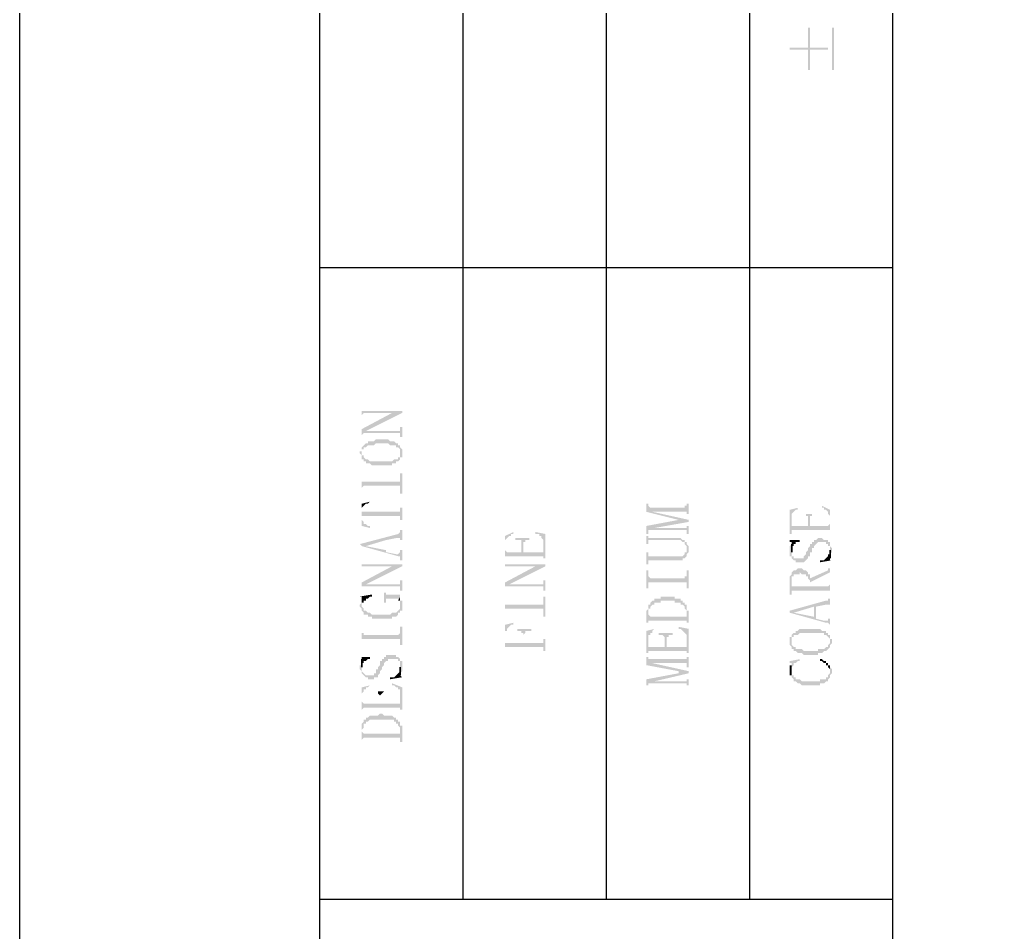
# Model space of a CAD drawing. Header units: millimetres. Extents: x 1448 to 2566, y 1057 to 1416.
# Drawn here: x 1692.69 to 1714.47, y 1334.9 to 1355.32 of the extents above; entities that cross this region are included whole.
import ezdxf

# ---------------------------------------------------------------- set-up
doc = ezdxf.new("R2010")
doc.units = ezdxf.units.MM

msp = doc.modelspace()

# ---------------------------------------------------------------- hatches: boundary and pattern name
at = {"transparency": 33554559}
for points in [[(1709.91393, 1354.69285), (1709.91393, 1354.64772), (1710.32012, 1354.64772), (1710.32012, 1354.1964), (1710.36525, 1354.1964), (1710.36525, 1354.64772), (1710.77144, 1354.64772), (1710.77144, 1354.69285), (1710.36525, 1354.69285), (1710.36525, 1355.14417), (1710.32012, 1355.14417), (1710.32012, 1354.69285)], [(1710.90683, 1354.1964), (1710.90683, 1355.14417), (1710.8617, 1355.14417), (1710.8617, 1354.1964)], [(1700.34591, 1346.65932), (1700.34591, 1346.43366), (1700.34591, 1346.4788), (1700.34591, 1346.4788), (1700.39104, 1346.52393), (1701.24855, 1346.52393), (1701.24855, 1346.56906), (1700.34591, 1346.56906)], [(1700.34591, 1346.16287), (1700.34591, 1345.98234), (1700.34591, 1346.02747), (1700.34591, 1346.02747), (1700.39104, 1346.07261), (1700.39104, 1346.07261), (1700.43617, 1346.11774), (1701.24855, 1346.52393), (1701.02289, 1346.52393)], [(1700.39104, 1346.07261), (1701.20342, 1346.07261), (1701.20342, 1346.02747), (1701.20342, 1345.98234), (1701.24855, 1345.98234), (1701.24855, 1346.208), (1701.20342, 1346.208), (1701.20342, 1346.11774), (1700.43617, 1346.11774)], [(1700.34591, 1345.75668), (1700.34591, 1345.62128), (1700.34591, 1345.66642), (1700.34591, 1345.71155), (1700.39104, 1345.71155), (1700.39104, 1345.75668), (1700.43617, 1345.75668), (1700.4813, 1345.80181), (1700.6167, 1345.80181), (1700.66183, 1345.84695), (1700.93262, 1345.84695), (1700.97776, 1345.80181), (1701.11315, 1345.80181), (1701.11315, 1345.75668), (1701.15829, 1345.75668), (1701.20342, 1345.71155), (1701.20342, 1345.66642), (1701.20342, 1345.62128), (1701.20342, 1345.75668), (1701.20342, 1345.80181), (1701.15829, 1345.80181), (1701.15829, 1345.84695), (1701.11315, 1345.84695), (1701.06802, 1345.89208), (1700.97776, 1345.89208), (1700.93262, 1345.93721), (1700.66183, 1345.93721), (1700.6167, 1345.89208), (1700.4813, 1345.89208), (1700.4813, 1345.84695), (1700.43617, 1345.84695), (1700.39104, 1345.80181), (1700.39104, 1345.80181)], [(1700.30077, 1345.62128), (1700.30077, 1345.62128), (1700.34591, 1345.57615), (1700.34591, 1345.53102), (1700.34591, 1345.48589), (1700.39104, 1345.48589), (1700.39104, 1345.44076), (1700.43617, 1345.44076), (1700.43617, 1345.39562), (1700.52643, 1345.39562), (1700.57157, 1345.35049), (1701.02289, 1345.35049), (1701.02289, 1345.39562), (1701.11315, 1345.39562), (1701.11315, 1345.44076), (1701.15829, 1345.44076), (1701.20342, 1345.48589), (1701.20342, 1345.53102), (1701.24855, 1345.53102), (1701.24855, 1345.57615), (1701.24855, 1345.62128), (1701.24855, 1345.66642), (1701.24855, 1345.71155), (1701.24855, 1345.71155), (1701.20342, 1345.75668), (1701.20342, 1345.62128), (1701.20342, 1345.57615), (1701.20342, 1345.53102), (1701.15829, 1345.53102), (1701.15829, 1345.48589), (1701.06802, 1345.48589), (1701.02289, 1345.44076), (1700.52643, 1345.44076), (1700.4813, 1345.48589), (1700.43617, 1345.48589), (1700.39104, 1345.53102), (1700.39104, 1345.57615), (1700.34591, 1345.57615), (1700.34591, 1345.62128), (1700.34591, 1345.75668), (1700.34591, 1345.71155), (1700.34591, 1345.66642), (1700.30077, 1345.66642)], [(1700.34591, 1345.16996), (1700.34591, 1344.71864), (1700.34591, 1344.85404), (1700.34591, 1344.85404), (1700.39104, 1344.89917), (1701.20342, 1344.89917), (1701.20342, 1344.71864), (1701.24855, 1344.71864), (1701.24855, 1345.16996), (1701.20342, 1345.16996), (1701.20342, 1345.03457), (1701.20342, 1344.98943), (1700.34591, 1344.98943)], [(1700.34591, 1344.49298), (1700.34591, 1344.35758), (1700.34591, 1344.40272), (1700.39104, 1344.44785), (1700.39104, 1344.44785), (1700.43617, 1344.49298), (1700.4813, 1344.49298), (1700.52643, 1344.53811), (1700.52643, 1344.53811)], [(1700.34591, 1344.49298), (1700.34591, 1343.99653), (1700.52643, 1343.95139), (1700.52643, 1343.99653), (1700.4813, 1343.99653), (1700.43617, 1344.04166), (1700.39104, 1344.04166), (1700.39104, 1344.08679), (1700.39104, 1344.08679), (1700.34591, 1344.13192), (1700.34591, 1344.35758)], [(1706.70954, 1344.49298), (1706.70954, 1344.31245), (1707.43166, 1344.13192), (1707.43166, 1344.13192), (1707.65732, 1344.08679), (1707.65732, 1344.13192), (1706.84494, 1344.31245), (1706.84494, 1344.31245), (1706.79981, 1344.40272), (1706.79981, 1344.40272), (1706.75467, 1344.44785), (1706.75467, 1344.49298), (1706.75467, 1344.49298)], [(1706.79981, 1344.40272), (1706.84494, 1344.31245), (1707.61219, 1344.31245), (1707.61219, 1344.26732), (1707.65732, 1344.26732), (1707.65732, 1344.49298), (1707.61219, 1344.49298), (1707.61219, 1344.44785), (1707.56705, 1344.44785), (1707.56705, 1344.40272)], [(1700.34591, 1344.35758), (1700.34591, 1344.17706), (1700.34591, 1344.22219), (1701.20342, 1344.22219), (1701.20342, 1344.17706), (1701.20342, 1344.13192), (1701.24855, 1344.13192), (1701.24855, 1344.40272), (1701.20342, 1344.40272), (1701.20342, 1344.35758), (1701.20342, 1344.31245), (1700.34591, 1344.31245)], [(1709.91393, 1344.35758), (1709.91393, 1343.816), (1709.95906, 1343.816), (1709.95906, 1344.22219), (1709.95906, 1344.26732), (1709.95906, 1344.26732), (1710.00419, 1344.31245), (1710.00419, 1344.31245), (1710.04932, 1344.35758), (1710.09446, 1344.35758), (1710.09446, 1344.40272), (1710.09446, 1344.40272)], [(1710.18472, 1344.26732), (1710.27498, 1344.26732), (1710.27498, 1344.22219), (1710.32012, 1344.22219), (1710.32012, 1343.99653), (1710.36525, 1344.13192), (1710.36525, 1344.17706), (1710.36525, 1344.22219), (1710.41038, 1344.22219), (1710.41038, 1344.26732), (1710.50065, 1344.26732)], [(1710.63604, 1344.40272), (1710.68117, 1344.40272), (1710.68117, 1344.35758), (1710.72631, 1344.35758), (1710.77144, 1344.31245), (1710.77144, 1344.26732), (1710.77144, 1344.26732), (1710.81657, 1344.22219), (1710.81657, 1343.816), (1710.81657, 1344.35758), (1710.63604, 1344.44785)], [(1706.70954, 1343.99653), (1706.70954, 1343.816), (1706.75467, 1343.816), (1706.75467, 1343.86113), (1706.75467, 1343.90626), (1706.79981, 1343.90626), (1706.89007, 1343.95139), (1707.65732, 1344.08679), (1707.43166, 1344.13192)], [(1709.95906, 1343.86113), (1709.95906, 1343.90626), (1710.81657, 1343.90626), (1710.81657, 1343.86113), (1710.81657, 1344.04166), (1710.81657, 1344.04166), (1710.77144, 1343.99653), (1710.36525, 1343.99653), (1710.36525, 1344.13192), (1710.32012, 1343.99653), (1709.95906, 1343.99653), (1709.95906, 1344.17706)], [(1700.30077, 1343.59034), (1700.34591, 1343.5452), (1700.43617, 1343.5452), (1700.88749, 1343.6806), (1700.88749, 1343.45494), (1700.88749, 1343.6806), (1701.11315, 1343.72573), (1701.20342, 1343.72573), (1701.20342, 1343.6806), (1701.24855, 1343.6806), (1701.24855, 1343.90626), (1701.20342, 1343.90626), (1701.20342, 1343.86113), (1701.20342, 1343.86113), (1701.15829, 1343.816), (1701.15829, 1343.816)], [(1703.55029, 1343.77087), (1703.55029, 1343.27441), (1703.55029, 1343.63547), (1703.55029, 1343.6806), (1703.59542, 1343.72573), (1703.59542, 1343.72573), (1703.64055, 1343.77087), (1703.68569, 1343.77087), (1703.68569, 1343.816), (1703.73082, 1343.816), (1703.73082, 1343.86113)], [(1704.22727, 1343.816), (1704.31754, 1343.816), (1704.31754, 1343.77087), (1704.36267, 1343.77087), (1704.36267, 1343.72573), (1704.36267, 1343.72573), (1704.4078, 1343.6806), (1704.4078, 1343.27441), (1704.45293, 1343.27441), (1704.45293, 1343.816), (1704.22727, 1343.86113)], [(1706.79981, 1343.90626), (1707.61219, 1343.90626), (1707.61219, 1343.86113), (1707.61219, 1343.816), (1707.65732, 1343.816), (1707.65732, 1343.99653), (1707.61219, 1343.99653), (1707.61219, 1343.95139), (1706.89007, 1343.95139)], [(1700.34591, 1343.5452), (1701.15829, 1343.31954), (1701.20342, 1343.31954), (1701.20342, 1343.27441), (1701.20342, 1343.22928), (1701.24855, 1343.22928), (1701.24855, 1343.45494), (1701.20342, 1343.45494), (1701.20342, 1343.40981), (1701.20342, 1343.40981), (1701.15829, 1343.36468), (1701.11315, 1343.36468), (1700.88749, 1343.40981), (1700.88749, 1343.6806), (1700.88749, 1343.45494), (1700.43617, 1343.5452), (1700.43617, 1343.5452)], [(1703.55029, 1343.27441), (1703.55029, 1343.31954), (1704.4078, 1343.31954), (1704.4078, 1343.27441), (1704.4078, 1343.45494), (1704.4078, 1343.40981), (1703.95648, 1343.40981), (1703.95648, 1343.59034), (1703.91135, 1343.40981), (1703.59542, 1343.40981), (1703.55029, 1343.45494), (1703.55029, 1343.63547)], [(1703.77595, 1343.72573), (1703.77595, 1343.6806), (1703.91135, 1343.6806), (1703.91135, 1343.63547), (1703.91135, 1343.59034), (1703.91135, 1343.40981), (1703.95648, 1343.59034), (1703.95648, 1343.63547), (1704.00161, 1343.63547), (1704.00161, 1343.6806), (1704.09188, 1343.6806), (1704.09188, 1343.72573)], [(1706.70954, 1343.77087), (1706.70954, 1343.59034), (1706.75467, 1343.59034), (1706.75467, 1343.63547), (1706.75467, 1343.6806), (1707.47679, 1343.6806), (1707.52192, 1343.63547), (1707.56705, 1343.63547), (1707.56705, 1343.59034), (1707.56705, 1343.59034), (1707.61219, 1343.5452), (1707.61219, 1343.50007), (1707.61219, 1343.63547), (1707.56705, 1343.63547), (1707.56705, 1343.6806), (1707.52192, 1343.6806), (1707.47679, 1343.72573), (1706.75467, 1343.72573), (1706.75467, 1343.77087), (1706.75467, 1343.77087)], [(1706.70954, 1343.40981), (1706.70954, 1343.13902), (1706.75467, 1343.13902), (1706.75467, 1343.18415), (1706.75467, 1343.22928), (1707.52192, 1343.22928), (1707.52192, 1343.27441), (1707.56705, 1343.27441), (1707.61219, 1343.31954), (1707.61219, 1343.36468), (1707.61219, 1343.36468), (1707.65732, 1343.40981), (1707.65732, 1343.45494), (1707.65732, 1343.50007), (1707.65732, 1343.5452), (1707.61219, 1343.59034), (1707.61219, 1343.45494), (1707.61219, 1343.40981), (1707.56705, 1343.40981), (1707.56705, 1343.36468), (1707.56705, 1343.36468), (1707.52192, 1343.31954), (1706.75467, 1343.31954), (1706.75467, 1343.40981)], [(1709.91393, 1343.45494), (1709.91393, 1343.36468), (1709.91393, 1343.31954), (1709.95906, 1343.31954), (1709.95906, 1343.27441), (1709.95906, 1343.27441), (1710.00419, 1343.22928), (1710.04932, 1343.22928), (1710.04932, 1343.18415), (1710.22985, 1343.18415), (1710.27498, 1343.22928), (1710.27498, 1343.22928), (1710.32012, 1343.27441), (1710.32012, 1343.31954), (1710.36525, 1343.31954), (1710.36525, 1343.40981), (1710.41038, 1343.40981), (1710.41038, 1343.50007), (1710.45551, 1343.50007), (1710.45551, 1343.5452), (1710.45551, 1343.5452), (1710.50065, 1343.59034), (1710.50065, 1343.59034), (1710.54578, 1343.63547), (1710.72631, 1343.63547), (1710.72631, 1343.59034), (1710.77144, 1343.59034), (1710.77144, 1343.5452), (1710.81657, 1343.5452), (1710.81657, 1343.50007), (1710.81657, 1343.31954), (1710.81657, 1343.36468), (1710.81657, 1343.36468), (1710.8617, 1343.40981), (1710.8617, 1343.45494), (1710.8617, 1343.50007), (1710.8617, 1343.50007), (1710.81657, 1343.5452), (1710.81657, 1343.59034), (1710.81657, 1343.63547), (1710.77144, 1343.63547), (1710.77144, 1343.6806), (1710.68117, 1343.6806), (1710.63604, 1343.72573), (1710.54578, 1343.72573), (1710.50065, 1343.6806), (1710.45551, 1343.6806), (1710.45551, 1343.63547), (1710.41038, 1343.63547), (1710.41038, 1343.59034), (1710.36525, 1343.59034), (1710.36525, 1343.5452), (1710.36525, 1343.5452), (1710.32012, 1343.50007), (1710.32012, 1343.45494), (1710.32012, 1343.45494), (1710.27498, 1343.40981), (1710.27498, 1343.36468), (1710.27498, 1343.36468), (1710.22985, 1343.31954), (1710.22985, 1343.27441), (1710.00419, 1343.27441), (1710.00419, 1343.31954), (1709.95906, 1343.31954), (1709.95906, 1343.36468), (1709.95906, 1343.40981), (1709.95906, 1343.59034), (1709.91393, 1343.5452), (1709.91393, 1343.50007)], [(1709.91393, 1343.6806), (1709.91393, 1343.63547), (1709.95906, 1343.63547), (1709.95906, 1343.50007), (1709.95906, 1343.5452), (1710.00419, 1343.5452), (1710.00419, 1343.59034), (1710.04932, 1343.59034), (1710.04932, 1343.63547), (1710.13959, 1343.63547), (1710.13959, 1343.6806)], [(1710.59091, 1343.18415), (1710.59091, 1343.18415), (1710.8617, 1343.22928), (1710.81657, 1343.22928), (1710.81657, 1343.27441), (1710.81657, 1343.40981), (1710.81657, 1343.36468), (1710.77144, 1343.36468), (1710.77144, 1343.31954), (1710.77144, 1343.31954), (1710.72631, 1343.27441), (1710.72631, 1343.27441), (1710.68117, 1343.22928), (1710.59091, 1343.22928)], [(1700.34591, 1343.22928), (1700.34591, 1343.00362), (1700.34591, 1343.09388), (1701.24855, 1343.09388), (1701.24855, 1343.13902), (1700.34591, 1343.13902)], [(1703.55029, 1343.22928), (1703.55029, 1343.00362), (1703.55029, 1343.04875), (1703.55029, 1343.09388), (1704.45293, 1343.09388), (1704.45293, 1343.13902), (1703.55029, 1343.13902)], [(1700.34591, 1342.73283), (1700.34591, 1342.5523), (1700.34591, 1342.64256), (1700.39104, 1342.64256), (1700.43617, 1342.68769), (1701.24855, 1343.09388), (1701.02289, 1343.09388)], [(1703.55029, 1342.73283), (1703.55029, 1342.5523), (1703.55029, 1342.59743), (1703.55029, 1342.64256), (1703.59542, 1342.64256), (1703.64055, 1342.68769), (1704.45293, 1343.09388), (1704.22727, 1343.09388)], [(1706.70954, 1343.00362), (1706.70954, 1342.59743), (1706.75467, 1342.59743), (1706.75467, 1342.73283), (1707.61219, 1342.73283), (1707.61219, 1342.59743), (1707.65732, 1342.59743), (1707.65732, 1343.00362), (1707.61219, 1343.00362), (1707.61219, 1342.86822), (1707.56705, 1342.86822), (1707.56705, 1342.82309), (1706.79981, 1342.82309), (1706.75467, 1342.86822), (1706.75467, 1343.00362)], [(1709.91393, 1342.77796), (1709.91393, 1342.46203), (1709.95906, 1342.46203), (1709.95906, 1342.77796), (1709.95906, 1342.86822), (1710.00419, 1342.86822), (1710.00419, 1342.91335), (1710.13959, 1342.91335), (1710.13959, 1342.95849), (1710.13959, 1342.95849), (1710.18472, 1342.91335), (1710.27498, 1342.91335), (1710.27498, 1342.86822), (1710.32012, 1342.86822), (1710.32012, 1342.82309), (1710.32012, 1342.82309), (1710.36525, 1342.77796), (1710.36525, 1342.64256), (1710.36525, 1342.91335), (1710.32012, 1342.91335), (1710.32012, 1342.95849), (1710.32012, 1342.95849), (1710.27498, 1343.00362), (1710.22985, 1343.00362), (1710.18472, 1343.04875), (1710.09446, 1343.04875), (1710.04932, 1343.00362), (1710.00419, 1343.00362), (1709.95906, 1342.95849), (1709.95906, 1342.91335), (1709.95906, 1342.91335), (1709.91393, 1342.86822), (1709.91393, 1342.82309), (1709.91393, 1342.82309)], [(1710.36525, 1342.82309), (1710.36525, 1342.73283), (1710.81657, 1342.95849), (1710.81657, 1343.09388), (1710.81657, 1343.04875), (1710.77144, 1343.04875), (1710.77144, 1343.00362), (1710.77144, 1343.00362)], [(1700.39104, 1342.64256), (1701.20342, 1342.64256), (1701.20342, 1342.5523), (1701.24855, 1342.5523), (1701.24855, 1342.77796), (1701.20342, 1342.77796), (1701.20342, 1342.73283), (1701.20342, 1342.68769), (1700.43617, 1342.68769)], [(1703.59542, 1342.64256), (1704.4078, 1342.64256), (1704.4078, 1342.5523), (1704.45293, 1342.5523), (1704.45293, 1342.77796), (1704.4078, 1342.77796), (1704.4078, 1342.73283), (1704.4078, 1342.68769), (1703.64055, 1342.68769)], [(1709.95906, 1342.50716), (1709.95906, 1342.5523), (1710.81657, 1342.5523), (1710.81657, 1342.46203), (1710.81657, 1342.73283), (1710.81657, 1342.68769), (1710.81657, 1342.68769), (1710.77144, 1342.64256), (1710.36525, 1342.64256), (1710.36525, 1342.86822), (1710.36525, 1342.91335), (1710.36525, 1342.64256), (1709.95906, 1342.64256), (1709.95906, 1342.73283)], [(1700.84236, 1342.50716), (1700.84236, 1342.2815), (1700.88749, 1342.2815), (1700.88749, 1342.32664), (1700.88749, 1342.37177), (1701.15829, 1342.37177), (1701.15829, 1342.32664), (1701.20342, 1342.4169), (1701.20342, 1342.46203), (1700.88749, 1342.46203), (1700.88749, 1342.50716), (1700.88749, 1342.50716)], [(1700.30077, 1342.4169), (1700.34591, 1342.4169), (1700.34591, 1342.37177), (1700.34591, 1342.23637), (1700.34591, 1342.2815), (1700.39104, 1342.2815), (1700.39104, 1342.32664), (1700.43617, 1342.32664), (1700.43617, 1342.37177), (1700.4813, 1342.37177), (1700.52643, 1342.4169), (1700.57157, 1342.4169), (1700.57157, 1342.46203)], [(1700.30077, 1342.23637), (1700.30077, 1342.19124), (1700.30077, 1342.19124), (1700.34591, 1342.14611), (1700.34591, 1342.10098), (1700.34591, 1342.10098), (1700.39104, 1342.05584), (1700.39104, 1342.01071), (1700.4813, 1342.01071), (1700.4813, 1341.96558), (1700.57157, 1341.96558), (1700.57157, 1341.92045), (1701.02289, 1341.92045), (1701.02289, 1341.96558), (1701.11315, 1341.96558), (1701.15829, 1342.01071), (1701.15829, 1342.05584), (1701.20342, 1342.05584), (1701.20342, 1342.10098), (1701.24855, 1342.10098), (1701.24855, 1342.14611), (1701.24855, 1342.23637), (1701.24855, 1342.2815), (1701.24855, 1342.32664), (1701.20342, 1342.32664), (1701.20342, 1342.19124), (1701.20342, 1342.14611), (1701.20342, 1342.14611), (1701.15829, 1342.10098), (1701.15829, 1342.10098), (1701.11315, 1342.05584), (1701.02289, 1342.05584), (1700.97776, 1342.01071), (1700.57157, 1342.01071), (1700.52643, 1342.05584), (1700.4813, 1342.05584), (1700.43617, 1342.10098), (1700.39104, 1342.10098), (1700.39104, 1342.14611), (1700.39104, 1342.14611), (1700.34591, 1342.19124), (1700.34591, 1342.32664), (1700.34591, 1342.2815), (1700.34591, 1342.2815)], [(1701.15829, 1342.32664), (1701.20342, 1342.32664), (1701.20342, 1342.23637), (1701.20342, 1342.37177), (1701.20342, 1342.4169)], [(1703.55029, 1342.4169), (1703.55029, 1341.96558), (1703.55029, 1342.10098), (1703.55029, 1342.14611), (1704.4078, 1342.14611), (1704.4078, 1341.96558), (1704.45293, 1341.96558), (1704.45293, 1342.4169), (1704.4078, 1342.4169), (1704.4078, 1342.2815), (1704.4078, 1342.23637), (1703.55029, 1342.23637), (1703.55029, 1342.2815)], [(1706.70954, 1342.05584), (1706.70954, 1341.83018), (1706.75467, 1341.83018), (1706.75467, 1342.05584), (1706.75467, 1342.10098), (1706.75467, 1342.14611), (1706.79981, 1342.14611), (1706.79981, 1342.19124), (1706.79981, 1342.19124), (1706.84494, 1342.23637), (1706.89007, 1342.23637), (1706.89007, 1342.2815), (1707.02547, 1342.2815), (1707.02547, 1342.32664), (1707.34139, 1342.32664), (1707.34139, 1342.2815), (1707.47679, 1342.2815), (1707.47679, 1342.23637), (1707.52192, 1342.23637), (1707.56705, 1342.19124), (1707.56705, 1342.14611), (1707.56705, 1342.14611), (1707.61219, 1342.10098), (1707.61219, 1341.83018), (1707.65732, 1341.83018), (1707.65732, 1342.05584), (1707.65732, 1342.10098), (1707.61219, 1342.10098), (1707.61219, 1342.19124), (1707.61219, 1342.23637), (1707.56705, 1342.23637), (1707.56705, 1342.2815), (1707.52192, 1342.2815), (1707.52192, 1342.32664), (1707.47679, 1342.32664), (1707.47679, 1342.37177), (1707.34139, 1342.37177), (1707.34139, 1342.4169), (1707.02547, 1342.4169), (1707.02547, 1342.37177), (1706.89007, 1342.37177), (1706.89007, 1342.32664), (1706.84494, 1342.32664), (1706.79981, 1342.2815), (1706.79981, 1342.23637), (1706.75467, 1342.23637), (1706.75467, 1342.19124), (1706.75467, 1342.14611), (1706.75467, 1342.14611), (1706.70954, 1342.10098), (1706.70954, 1342.10098)], [(1709.91393, 1342.10098), (1709.91393, 1342.05584), (1710.00419, 1342.05584), (1710.45551, 1342.19124), (1710.45551, 1341.96558), (1710.50065, 1342.19124), (1710.72631, 1342.23637), (1710.81657, 1342.23637), (1710.81657, 1342.19124), (1710.81657, 1342.4169), (1710.81657, 1342.37177), (1710.77144, 1342.37177), (1710.77144, 1342.32664), (1710.72631, 1342.32664)], [(1709.91393, 1342.05584), (1710.72631, 1341.83018), (1710.77144, 1341.83018), (1710.81657, 1341.78505), (1710.81657, 1341.73992), (1710.81657, 1341.96558), (1710.81657, 1341.92045), (1710.77144, 1341.92045), (1710.77144, 1341.87531), (1710.68117, 1341.87531), (1710.50065, 1341.92045), (1710.50065, 1342.19124), (1710.45551, 1341.96558), (1710.00419, 1342.05584), (1710.00419, 1342.05584)], [(1706.75467, 1341.83018), (1706.75467, 1341.87531), (1707.61219, 1341.87531), (1707.61219, 1341.83018), (1707.61219, 1342.01071), (1707.61219, 1341.96558), (1706.79981, 1341.96558), (1706.75467, 1342.01071), (1706.75467, 1342.05584)], [(1700.34591, 1341.73992), (1700.34591, 1341.33373), (1700.34591, 1341.46912), (1701.20342, 1341.46912), (1701.20342, 1341.33373), (1701.24855, 1341.33373), (1701.24855, 1341.73992), (1701.20342, 1341.73992), (1701.20342, 1341.60452), (1701.20342, 1341.60452), (1701.15829, 1341.55939), (1700.39104, 1341.55939), (1700.39104, 1341.60452), (1700.34591, 1341.60452)], [(1703.55029, 1341.78505), (1703.55029, 1341.19833), (1703.55029, 1341.55939), (1703.55029, 1341.64965), (1703.59542, 1341.64965), (1703.59542, 1341.69479), (1703.59542, 1341.69479), (1703.64055, 1341.73992), (1703.64055, 1341.73992), (1703.68569, 1341.78505), (1703.73082, 1341.78505), (1703.73082, 1341.83018)], [(1703.82108, 1341.69479), (1703.82108, 1341.64965), (1703.91135, 1341.64965), (1703.91135, 1341.60452), (1703.95648, 1341.60452), (1703.95648, 1341.37886), (1703.95648, 1341.55939), (1703.95648, 1341.55939), (1704.00161, 1341.60452), (1704.00161, 1341.64965), (1704.13701, 1341.64965), (1704.13701, 1341.69479)], [(1706.70954, 1341.64965), (1706.70954, 1341.1532), (1706.75467, 1341.1532), (1706.75467, 1341.51426), (1706.75467, 1341.55939), (1706.79981, 1341.55939), (1706.79981, 1341.60452), (1706.84494, 1341.60452), (1706.84494, 1341.64965), (1706.84494, 1341.64965), (1706.89007, 1341.69479), (1706.9352, 1341.69479), (1706.89007, 1341.69479)], [(1707.43166, 1341.69479), (1707.47679, 1341.69479), (1707.52192, 1341.64965), (1707.52192, 1341.64965), (1707.56705, 1341.60452), (1707.56705, 1341.60452), (1707.61219, 1341.55939), (1707.61219, 1341.51426), (1707.61219, 1341.1532), (1707.65732, 1341.1532), (1707.65732, 1341.69479), (1707.43166, 1341.73992)], [(1709.95906, 1341.51426), (1709.95906, 1341.42399), (1709.95906, 1341.46912), (1709.95906, 1341.51426), (1710.00419, 1341.51426), (1710.00419, 1341.55939), (1710.09446, 1341.55939), (1710.13959, 1341.60452), (1710.68117, 1341.60452), (1710.68117, 1341.55939), (1710.72631, 1341.55939), (1710.77144, 1341.51426), (1710.77144, 1341.51426), (1710.81657, 1341.46912), (1710.81657, 1341.42399), (1710.81657, 1341.55939), (1710.77144, 1341.55939), (1710.77144, 1341.60452), (1710.72631, 1341.60452), (1710.72631, 1341.64965), (1710.63604, 1341.64965), (1710.59091, 1341.69479), (1710.13959, 1341.69479), (1710.09446, 1341.64965), (1710.04932, 1341.64965), (1710.04932, 1341.60452), (1710.00419, 1341.60452), (1709.95906, 1341.55939), (1709.95906, 1341.55939)], [(1703.55029, 1341.24346), (1703.55029, 1341.2886), (1704.4078, 1341.2886), (1704.4078, 1341.19833), (1704.45293, 1341.19833), (1704.45293, 1341.46912), (1704.4078, 1341.46912), (1704.4078, 1341.42399), (1704.4078, 1341.37886), (1703.95648, 1341.37886), (1703.95648, 1341.55939), (1703.95648, 1341.37886), (1703.55029, 1341.37886), (1703.55029, 1341.55939)], [(1706.75467, 1341.1532), (1706.75467, 1341.19833), (1707.61219, 1341.19833), (1707.61219, 1341.1532), (1707.61219, 1341.33373), (1707.61219, 1341.2886), (1707.16086, 1341.2886), (1707.16086, 1341.46912), (1707.11573, 1341.2886), (1706.75467, 1341.2886), (1706.75467, 1341.33373), (1706.75467, 1341.51426)], [(1706.98034, 1341.60452), (1706.98034, 1341.55939), (1707.0706, 1341.55939), (1707.11573, 1341.51426), (1707.11573, 1341.46912), (1707.11573, 1341.2886), (1707.16086, 1341.46912), (1707.16086, 1341.51426), (1707.206, 1341.51426), (1707.206, 1341.55939), (1707.29626, 1341.55939), (1707.29626, 1341.60452)], [(1709.91393, 1341.42399), (1709.91393, 1341.37886), (1709.91393, 1341.33373), (1709.91393, 1341.33373), (1709.95906, 1341.2886), (1709.95906, 1341.24346), (1710.00419, 1341.24346), (1710.00419, 1341.19833), (1710.04932, 1341.19833), (1710.09446, 1341.1532), (1710.18472, 1341.1532), (1710.22985, 1341.10807), (1710.54578, 1341.10807), (1710.54578, 1341.1532), (1710.63604, 1341.1532), (1710.68117, 1341.19833), (1710.72631, 1341.19833), (1710.77144, 1341.24346), (1710.77144, 1341.24346), (1710.81657, 1341.2886), (1710.81657, 1341.33373), (1710.81657, 1341.33373), (1710.8617, 1341.37886), (1710.8617, 1341.42399), (1710.8617, 1341.46912), (1710.81657, 1341.46912), (1710.81657, 1341.51426), (1710.81657, 1341.42399), (1710.81657, 1341.37886), (1710.81657, 1341.37886), (1710.77144, 1341.33373), (1710.77144, 1341.2886), (1710.72631, 1341.2886), (1710.68117, 1341.24346), (1710.54578, 1341.24346), (1710.54578, 1341.19833), (1710.22985, 1341.19833), (1710.18472, 1341.24346), (1710.04932, 1341.24346), (1710.04932, 1341.2886), (1710.00419, 1341.2886), (1709.95906, 1341.33373), (1709.95906, 1341.37886), (1709.95906, 1341.51426), (1709.91393, 1341.51426), (1709.91393, 1341.46912)], [(1700.30077, 1340.83727), (1700.30077, 1340.79214), (1700.30077, 1340.79214), (1700.34591, 1340.74701), (1700.34591, 1340.70188), (1700.34591, 1340.70188), (1700.39104, 1340.65675), (1700.39104, 1340.65675), (1700.43617, 1340.61161), (1700.4813, 1340.61161), (1700.4813, 1340.56648), (1700.6167, 1340.56648), (1700.6167, 1340.61161), (1700.70696, 1340.61161), (1700.70696, 1340.65675), (1700.70696, 1340.65675), (1700.7521, 1340.70188), (1700.7521, 1340.74701), (1700.7521, 1340.74701), (1700.79723, 1340.79214), (1700.79723, 1340.83727), (1700.79723, 1340.83727), (1700.84236, 1340.88241), (1700.84236, 1340.92754), (1700.84236, 1340.92754), (1700.88749, 1340.97267), (1700.93262, 1340.97267), (1700.93262, 1341.0178), (1701.15829, 1341.0178), (1701.15829, 1340.97267), (1701.20342, 1340.97267), (1701.20342, 1340.92754), (1701.20342, 1340.70188), (1701.24855, 1340.74701), (1701.24855, 1340.83727), (1701.24855, 1340.92754), (1701.24855, 1340.97267), (1701.20342, 1340.97267), (1701.20342, 1341.0178), (1701.20342, 1341.0178), (1701.15829, 1341.06294), (1701.11315, 1341.06294), (1701.11315, 1341.10807), (1700.88749, 1341.10807), (1700.88749, 1341.06294), (1700.84236, 1341.06294), (1700.84236, 1341.0178), (1700.79723, 1341.0178), (1700.79723, 1340.97267), (1700.7521, 1340.97267), (1700.7521, 1340.88241), (1700.7521, 1340.88241), (1700.70696, 1340.83727), (1700.70696, 1340.79214), (1700.66183, 1340.79214), (1700.66183, 1340.74701), (1700.66183, 1340.70188), (1700.6167, 1340.70188), (1700.6167, 1340.65675), (1700.43617, 1340.65675), (1700.39104, 1340.70188), (1700.39104, 1340.70188), (1700.34591, 1340.74701), (1700.34591, 1340.97267), (1700.34591, 1340.92754), (1700.34591, 1340.88241), (1700.30077, 1340.88241)], [(1700.30077, 1341.06294), (1700.34591, 1341.06294), (1700.34591, 1341.0178), (1700.34591, 1340.88241), (1700.34591, 1340.92754), (1700.39104, 1340.92754), (1700.39104, 1340.97267), (1700.43617, 1340.97267), (1700.4813, 1341.0178), (1700.52643, 1341.0178), (1700.52643, 1341.06294), (1700.52643, 1341.06294)], [(1706.70954, 1341.06294), (1706.70954, 1340.88241), (1707.43166, 1340.74701), (1707.43166, 1340.70188), (1707.65732, 1340.70188), (1707.65732, 1340.74701), (1706.84494, 1340.92754), (1706.84494, 1340.92754), (1706.79981, 1341.0178), (1706.75467, 1341.0178), (1706.75467, 1341.06294), (1706.75467, 1341.06294)], [(1706.79981, 1341.0178), (1706.84494, 1340.92754), (1707.61219, 1340.92754), (1707.61219, 1340.88241), (1707.61219, 1340.83727), (1707.65732, 1340.83727), (1707.65732, 1341.06294), (1707.61219, 1341.06294), (1707.61219, 1341.0178), (1707.56705, 1341.0178)], [(1709.91393, 1340.97267), (1709.91393, 1340.92754), (1709.95906, 1340.92754), (1709.95906, 1340.65675), (1709.95906, 1340.79214), (1709.95906, 1340.83727), (1709.95906, 1340.83727), (1710.00419, 1340.88241), (1710.00419, 1340.92754), (1710.04932, 1340.92754), (1710.09446, 1340.97267), (1710.13959, 1340.97267), (1710.13959, 1341.0178)], [(1710.59091, 1340.97267), (1710.63604, 1340.97267), (1710.68117, 1340.92754), (1710.72631, 1340.92754), (1710.72631, 1340.88241), (1710.77144, 1340.88241), (1710.77144, 1340.83727), (1710.77144, 1340.83727), (1710.81657, 1340.79214), (1710.81657, 1340.74701), (1710.81657, 1340.88241), (1710.77144, 1340.88241), (1710.77144, 1340.92754), (1710.72631, 1340.92754), (1710.72631, 1340.97267), (1710.68117, 1340.97267), (1710.63604, 1341.0178), (1710.59091, 1341.0178)], [(1700.97776, 1340.61161), (1700.97776, 1340.56648), (1701.24855, 1340.61161), (1701.24855, 1340.61161), (1701.20342, 1340.65675), (1701.20342, 1340.79214), (1701.20342, 1340.74701), (1701.20342, 1340.74701), (1701.15829, 1340.70188), (1701.15829, 1340.70188), (1701.11315, 1340.65675), (1701.11315, 1340.65675), (1701.06802, 1340.61161), (1701.02289, 1340.61161)], [(1709.91393, 1340.79214), (1709.91393, 1340.74701), (1709.91393, 1340.70188), (1709.91393, 1340.65675), (1709.95906, 1340.65675), (1709.95906, 1340.92754), (1709.95906, 1340.88241), (1709.91393, 1340.88241), (1709.91393, 1340.83727)], [(1709.95906, 1340.65675), (1709.95906, 1340.61161), (1709.95906, 1340.61161), (1710.00419, 1340.56648), (1710.00419, 1340.52135), (1710.04932, 1340.52135), (1710.09446, 1340.47622), (1710.13959, 1340.47622), (1710.18472, 1340.43108), (1710.59091, 1340.43108), (1710.59091, 1340.47622), (1710.68117, 1340.47622), (1710.72631, 1340.52135), (1710.77144, 1340.52135), (1710.77144, 1340.56648), (1710.77144, 1340.56648), (1710.81657, 1340.61161), (1710.81657, 1340.65675), (1710.81657, 1340.65675), (1710.8617, 1340.70188), (1710.8617, 1340.74701), (1710.8617, 1340.79214), (1710.8617, 1340.79214), (1710.81657, 1340.83727), (1710.81657, 1340.88241), (1710.81657, 1340.74701), (1710.81657, 1340.70188), (1710.81657, 1340.70188), (1710.77144, 1340.65675), (1710.77144, 1340.61161), (1710.72631, 1340.61161), (1710.72631, 1340.56648), (1710.59091, 1340.56648), (1710.59091, 1340.52135), (1710.18472, 1340.52135), (1710.13959, 1340.56648), (1710.04932, 1340.56648), (1710.04932, 1340.61161), (1710.00419, 1340.61161), (1710.00419, 1340.65675), (1709.95906, 1340.65675), (1709.95906, 1340.70188), (1709.95906, 1340.74701), (1709.95906, 1340.74701)], [(1706.70954, 1340.56648), (1706.70954, 1340.43108), (1706.75467, 1340.43108), (1706.75467, 1340.47622), (1706.79981, 1340.47622), (1706.89007, 1340.52135), (1707.65732, 1340.70188), (1707.43166, 1340.70188)], [(1706.79981, 1340.47622), (1707.61219, 1340.47622), (1707.61219, 1340.43108), (1707.65732, 1340.43108), (1707.65732, 1340.56648), (1707.61219, 1340.56648), (1707.61219, 1340.52135), (1706.89007, 1340.52135)], [(1700.34591, 1340.38595), (1700.34591, 1339.8895), (1700.34591, 1340.25056), (1700.34591, 1340.25056), (1700.39104, 1340.29569), (1700.39104, 1340.34082), (1700.43617, 1340.34082), (1700.43617, 1340.38595), (1700.4813, 1340.38595), (1700.52643, 1340.43108), (1700.52643, 1340.43108)], [(1701.02289, 1340.43108), (1701.06802, 1340.43108), (1701.11315, 1340.38595), (1701.15829, 1340.38595), (1701.15829, 1340.34082), (1701.20342, 1340.34082), (1701.20342, 1340.25056), (1701.20342, 1339.8895), (1701.24855, 1339.8895), (1701.24855, 1340.38595), (1701.02289, 1340.47622)], [(1700.34591, 1339.8895), (1700.34591, 1339.8895), (1700.39104, 1339.93463), (1701.20342, 1339.93463), (1701.20342, 1339.8895), (1701.20342, 1340.07003), (1701.20342, 1340.0249), (1700.7521, 1340.0249), (1700.7521, 1340.20542), (1700.7521, 1340.0249), (1700.39104, 1340.0249), (1700.34591, 1340.07003), (1700.34591, 1340.20542)], [(1700.6167, 1340.29569), (1700.70696, 1340.29569), (1700.70696, 1340.25056), (1700.70696, 1340.25056), (1700.7521, 1340.20542), (1700.7521, 1340.0249), (1700.7521, 1340.20542), (1700.7521, 1340.20542), (1700.79723, 1340.25056), (1700.79723, 1340.25056), (1700.84236, 1340.29569), (1700.88749, 1340.29569)], [(1700.34591, 1339.43818), (1700.34591, 1339.16738), (1700.34591, 1339.43818), (1700.34591, 1339.43818), (1700.39104, 1339.48331), (1700.39104, 1339.52844), (1700.39104, 1339.57357), (1700.43617, 1339.57357), (1700.43617, 1339.61871), (1700.4813, 1339.61871), (1700.52643, 1339.66384), (1701.06802, 1339.66384), (1701.06802, 1339.61871), (1701.11315, 1339.61871), (1701.11315, 1339.57357), (1701.15829, 1339.57357), (1701.15829, 1339.52844), (1701.15829, 1339.52844), (1701.20342, 1339.48331), (1701.20342, 1339.43818), (1701.20342, 1339.16738), (1701.24855, 1339.16738), (1701.24855, 1339.43818), (1701.24855, 1339.52844), (1701.20342, 1339.52844), (1701.20342, 1339.57357), (1701.20342, 1339.61871), (1701.15829, 1339.61871), (1701.15829, 1339.66384), (1701.11315, 1339.66384), (1701.11315, 1339.70897), (1701.06802, 1339.70897), (1701.02289, 1339.7541), (1700.84236, 1339.7541), (1700.79723, 1339.79923), (1700.7521, 1339.79923), (1700.70696, 1339.7541), (1700.52643, 1339.7541), (1700.4813, 1339.70897), (1700.43617, 1339.70897), (1700.43617, 1339.66384), (1700.39104, 1339.66384), (1700.39104, 1339.61871), (1700.39104, 1339.61871), (1700.34591, 1339.57357), (1700.34591, 1339.48331)], [(1700.34591, 1339.21252), (1700.34591, 1339.21252), (1700.39104, 1339.25765), (1701.20342, 1339.25765), (1701.20342, 1339.21252), (1701.20342, 1339.39304), (1701.20342, 1339.34791), (1700.39104, 1339.34791), (1700.34591, 1339.39304), (1700.34591, 1339.39304)]]:
    msp.add_hatch(color=256, dxfattribs=at).paths.add_polyline_path(points)

# ---------------------------------------------------------------- linework, layer by layer
msp.add_line((1699.39805, 1409.56132), (1699.39805, 1122.82038))
for points in [[(2112.69159, 1118.56132), (2112.69159, 1415.56132), (1692.69159, 1415.56132), (1692.69159, 1118.56132)], [(1709.95906, 1343.59034), (1709.95906, 1343.40981), (1709.95906, 1343.45494), (1709.95906, 1343.59034)], [(1710.81657, 1343.40981), (1710.81657, 1343.27441), (1710.81657, 1343.31954), (1710.81657, 1343.45494)], [(1700.34591, 1340.97267), (1700.34591, 1340.83727), (1700.34591, 1341.0178)], [(1701.20342, 1340.79214), (1701.20342, 1340.65675), (1701.20342, 1340.70188), (1701.20342, 1340.83727), (1701.20342, 1340.83727)]]:
    msp.add_lwpolyline(points, close=True)
for points in [[(1702.60251, 1409.56132), (1702.60251, 1335.64707)], [(1705.8069, 1409.56132), (1705.8069, 1335.64707)], [(1709.01128, 1409.56132), (1709.01128, 1335.64707)], [(1712.21567, 1409.56132), (1712.21567, 1122.82038)], [(1699.39813, 1349.77344), (1712.21567, 1349.77344)], [(1699.39813, 1335.64707), (1712.21567, 1335.64707)]]:
    msp.add_lwpolyline(points)

doc.saveas('drawing.dxf')
